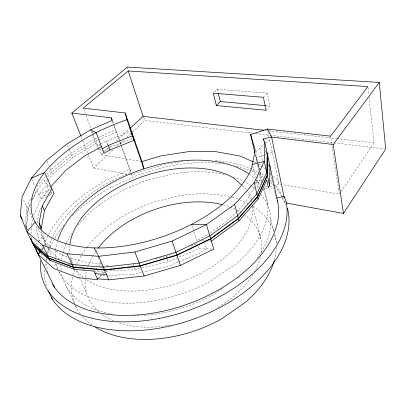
<?xml version="1.0" encoding="UTF-8"?>
<svg xmlns="http://www.w3.org/2000/svg" width="406" height="406" viewBox="0 0 406 406"><rect width="100%" height="100%" fill="white"/><g stroke="black" fill="none" stroke-linecap="round" stroke-linejoin="round"><path stroke-width="0.3" stroke-dasharray="2.03 1.52" d="M31.191 233.699L31.587 228.081M31.81 224.96L32.297 218.093L22.863 198.58M26.547 227.888L28.06 209.329L30.48 204.182M25.228 225.218L26.796 206.71L31.399 197.011M257.947 176.387L256.744 183.121L261.642 181.873M259.038 170.271L259.368 168.434L258.13 164.171M255.47 184.268L256.145 180.543L262.246 180.234M36.499 226.106L36.038 228.573L39.24 241.042M37.073 223.026L39.255 211.328L41.097 208.045M33.607 215.216L40.945 199.087L48.679 189.551L44.66 180.665M32.363 200.183L36.936 190.46M30.328 203.873L27.907 209.014L26.39 227.563L27.334 229.892M32.485 199.3L36.789 190.15L46.248 178.757M341.106 191.444L374.099 142.922L369.049 97.222M41.549 249.238L42.635 247.843L40.153 244.605M44.934 244.889L45.7 243.904L42.818 233.206M42.331 249.629L43.056 248.7M43.437 248.208L44.584 246.731M44.964 246.239L46.111 244.762A113.883 63.026 -19.2 0 0 46.69 245.777M35.85 244.782L38.103 241.935M38.479 241.463L42.234 236.718A114.878 62.372 -19.2 0 0 50.735 247.158M47.649 180.523L45.68 182.913L49.968 185.948M48.045 180.046L52.78 174.301L72.552 157.838L95.841 143.521L99.851 145.734M47.832 176.843L51.795 172.068L71.634 155.62L95.045 141.45L97.927 140.182M36.926 186.461L46.446 175.057M46.842 174.58L50.811 169.83L70.715 153.392L94.192 139.233L98.237 137.456M266.097 110.259L269.878 106.022L267.25 93.106L217.225 89.208L214.114 92.294M263.403 97.303L267.25 93.106M97.288 278.744L100.13 275.654L105.946 275.628M102.165 273.436L104.2 271.213M98.907 278.328L101.744 275.232M103.373 273.456L104.591 272.121A113.883 63.026 -19.2 0 1 94.745 271.264M95.024 273.624L97.897 270.523M100.764 267.427L101.997 266.097M93.913 271.112L95.146 269.782M95.557 269.34L97.207 267.569M98.856 265.798L100.916 263.585L99.663 260.682M82.936 141.156L93.603 168.074L113.924 149.185M117.161 146.18L123.165 140.598M126.86 137.162L131.94 132.442M132.402 132.011L144.871 120.42L252.395 133.178M98.556 148.226L101.043 154.711L103.85 152.159M104.317 151.732L108.996 147.469M109.463 147.043L111.335 145.343M116.009 141.085L129.575 128.732M255.689 151.814L264.032 144.612M265.905 142.998L269.65 139.76M222.407 288.656L213.673 294.583A108.808 66.051 -19.4 0 1 141.917 315.528M237.764 278.242L238.784 277.547A108.808 66.051 -19.4 0 0 239.794 276.689M102.429 151.215L107.894 148.18M98.77 145.099L99.871 144.495M100.419 144.191L105.93 141.156L131.108 131.189M48.537 234.627A127.981 76.511 -19.4 0 1 108.412 179.142L129.89 169.414L130.818 172.251L110.442 181.502A120.42 71.847 -19.4 0 0 52.501 237.16M130.057 174.692L131.909 175.027L136.416 172.981L163.669 164.841A127.119 76.983 -19.4 0 1 179.99 161.882M46.7 196.524L40.945 199.087L36.002 188.45M48.959 195.525L52.267 194.048M101.267 148.941L98.414 150.21L97.557 147.977M50.161 189.475L38.814 194.51L46.619 184.994L50.912 188.044M98.501 139.928L116.36 132.062M98.815 137.203L115.558 129.839M178.163 262.139L168.835 266.082L143.851 271.944M178.747 261.89L200.32 252.771L206.497 248.858L204.751 243.158M155.752 258.972L166.12 256.506L170.19 254.79M191.14 245.97L197.544 243.275M141.907 267.97L167.988 261.784L199.219 248.604L211.957 249.045M110.183 147.18L132.275 138.41M263.9 155.051L255.937 157.69L257.302 162.415M264.499 154.853L266.295 154.26M266.894 154.062L272.284 152.275M263.169 189.374L267.27 188.008M270.203 187.039L278.993 184.121L339.33 194.053L330.667 136.167M264.839 186.633L267.194 186.039M106.098 271.112L135.239 269.548L141.303 268.112M141.415 272.517L134.102 274.233L106.529 275.603M43.934 195.398L48.766 194.393M49.913 194.149L52.78 193.55M102.622 266.062L109.483 265.676M264.032 188.1L267.189 187.953M202.218 240.824L204.051 240.875M208.943 241.022L210.775 241.078M266.118 105.682L269.878 106.022M265.23 130.407L336.341 138.583M336.97 138.654L374.099 142.922M255.541 133.549L269.371 135.188M270 135.264L333.509 142.8M334.138 142.876L384.441 148.84M101.043 154.711L140.72 161.355M93.603 168.074L126.966 174.133M46.888 191.754L48.492 192.109M50.1 192.464L52.831 193.073M253.836 162.07L255.577 162.826M257.896 163.836L260.799 165.095M261.743 165.927L265.057 168.825M269.315 172.555L271.208 174.215M273.573 176.29L276.395 178.757L278.993 184.121L269.396 138.568M242.215 185.618L245.848 188.902A95.034 56.089 -19.3 0 1 247.249 190.911M107.996 144.876L105.93 141.156L107.184 144.516M25.461 225.685L27.375 229.563M37.854 227.644L46.665 245.904M46.939 246.472L51.623 256.181M55.201 263.601L57.682 268.742M59.058 271.599L60.159 273.883M65.873 285.728L75.064 304.779M75.338 305.337L76.688 308.139M282.409 196.824L278.496 188.643A127.119 76.983 -19.4 0 0 274.456 183.979M282.672 197.377L285.306 202.878L284.946 201.137M281.652 196.727L279.054 191.282A126.753 77.181 -19.4 0 0 275.019 186.598M282.175 197.829L285.601 205.01M31.8 179.416L34.952 186.192M70.69 258.642L73.06 263.758M73.319 264.326L74.369 266.6M76.211 270.579L79.099 276.831M79.363 277.399L86.458 292.746M47.121 161.461L49.826 167.597M50.07 168.155L52.78 174.301M100.13 275.654L100.526 276.562M98.161 257.196L99.414 260.099M67.279 145.094L69.34 150.073M69.568 150.626L72.552 157.838M30.968 236.815L32.13 239.662M25.461 225.797L26.167 227.538M26.4 228.116L27.111 229.857M81.083 136.472L82.702 140.567M133.183 264.342L134.097 266.656M134.325 267.234L135.239 269.548M91.035 131.016L92.614 135.127M92.842 135.711L97.344 147.419M83.631 109.305L85.214 113.436M86.118 115.791L91.091 128.768M92.223 131.717L92.903 133.483M93.126 134.071L98.328 147.637M112.609 121.374L114.101 125.525M114.314 126.119L121.358 145.693M121.572 146.282L131.909 175.027M112.381 121.008L119.308 140.263M119.734 141.44L120.8 144.404M121.013 144.993L130.818 172.251M166.12 256.506L166.744 258.267M166.952 258.85L167.988 261.784M127.372 67.086L128.357 70.081M143.886 117.42L144.871 120.42M191.947 225.477L196.722 240.662A114.878 62.372 -19.2 0 0 208.506 233.952M198.473 246.234L199.219 248.604M262.956 160.68L259.815 148.251M255.303 154.432L257.952 163.562M257.475 163.004L259.353 169.495M260.205 172.443L260.545 173.626L257.972 188.374L256.145 180.543M41.321 231.4L43.376 239.083M217.225 89.208L218.103 92.735M252.811 205.842L260.789 238.632M252.806 166.237L255.45 177.559M255.739 152.468L257.83 161.679M258.389 164.136L259.627 169.586M260.287 172.469L262.21 180.934M263.87 188.242L267.884 205.898M270.782 218.656L273.801 231.927M274.486 234.942L276.268 242.788M255.293 154.869L258.855 170.484M259.551 173.535L261.362 181.452M265.61 150.347L265.94 151.88M268.635 164.298L269.036 166.15M270.64 173.54L275.989 198.184M267.889 131.412L269.274 137.974M368.009 87.828L368.77 94.715M251.649 201.006A95.034 56.089 -19.3 0 1 251.923 202.203M252.537 206.365A95.034 56.089 -19.3 0 1 190.5 278.196A95.034 56.089 -19.3 0 1 85.534 278.973M83.474 277.425A95.034 56.089 -19.3 0 1 76.541 270.416M71.852 262.144A95.034 56.089 -19.3 0 1 69.928 255.039M69.842 254.425A95.034 56.089 -19.3 0 1 69.725 245.64M247.579 191.429A95.034 56.089 -19.3 0 1 251.492 200.407M244.006 214.282A91.391 58.043 -19.5 0 1 261.104 253.41M260.251 257.592A91.391 58.043 -19.5 0 1 254.45 271.918M252.958 274.451A91.391 58.043 -19.5 0 1 216.565 308.195M170.54 325.12A91.391 58.043 -19.5 0 1 117.654 322.344M113.523 320.74A91.391 58.043 -19.5 0 1 101.632 314M99.176 312.041A91.391 58.043 -19.5 0 1 85.138 279.308M85.316 277.44A91.391 58.043 -19.5 0 1 86.574 270.787M87.483 267.737A91.391 58.043 -19.5 0 1 88.346 265.311M88.579 264.707A91.391 58.043 -19.5 0 1 92.314 256.922M92.619 256.389A91.391 58.043 -19.5 0 1 95.253 252.172M95.603 251.649A91.391 58.043 -19.5 0 1 97.826 248.558M223.051 204.863A91.391 58.043 -19.5 0 1 229.461 206.847M230.07 207.065A91.391 58.043 -19.5 0 1 234.851 209.039M237.14 210.151A91.391 58.043 -19.5 0 1 239.885 211.643M240.413 211.952A91.391 58.043 -19.5 0 1 241.976 212.917M274.801 234.171A106.032 67.482 -19.5 0 1 276.339 243.97M276.359 247.604A106.032 67.482 -19.5 0 1 274.542 259.632M91.797 324.871A106.032 67.482 -19.5 0 1 82.134 316.071M80.21 313.665A106.032 67.482 -19.5 0 1 74.816 304.211M74.582 303.632A106.032 67.482 -19.5 0 1 72.877 275.446M73.024 274.821A106.032 67.482 -19.5 0 1 74.384 270.122M75.628 266.712A106.032 67.482 -19.5 0 1 76.572 264.438M76.825 263.875A106.032 67.482 -19.5 0 1 81.565 254.973M81.88 254.46A106.032 67.482 -19.5 0 1 86.828 247.361M87.214 246.858A106.032 67.482 -19.5 0 1 155.259 201.721L178.777 195.91A106.032 67.482 -19.5 0 1 231.354 197.28M231.973 197.443A106.032 67.482 -19.5 0 1 239.18 199.701M239.758 199.914A106.032 67.482 -19.5 0 1 249.517 204.325M252.852 206.268A106.032 67.482 -19.5 0 1 274.08 231.811M263.453 189.901A110.275 65.234 -19.3 0 1 235.14 264.514L209.592 281.607A110.275 65.234 -19.3 0 1 59.043 271.655M58.068 269.361A110.275 65.234 -19.3 0 1 56.429 264.027M55.698 259.774A110.275 65.234 -19.3 0 1 55.617 250.685M55.683 250.071A110.275 65.234 -19.3 0 1 57.403 241.453M249.528 174.352A110.275 65.234 -19.3 0 1 254.811 178.681M255.267 179.117A110.275 65.234 -19.3 0 1 260.216 184.75M180.619 161.796A127.119 76.983 -19.4 0 1 183.761 161.4M187.501 160.999A127.119 76.983 -19.4 0 1 188.739 160.888M215.373 160.603A127.119 76.983 -19.4 0 1 258.231 172.002M258.774 172.291A127.119 76.983 -19.4 0 1 264.61 175.818M270.284 180.091A127.119 76.983 -19.4 0 1 272.659 182.213M46.34 286.149A126.753 77.181 -19.4 0 1 44.614 268.914M44.929 265.742A126.753 77.181 -19.4 0 1 45.416 262.58M45.934 260.063A126.753 77.181 -19.4 0 1 46.35 258.338M47.715 253.694A126.753 77.181 -19.4 0 1 54.206 239.317M54.805 238.286A126.753 77.181 -19.4 0 1 64.097 225.031M72.522 215.723A126.753 77.181 -19.4 0 1 111.472 187.085L137.248 175.336L164.44 167.226A126.753 77.181 -19.4 0 1 223.539 163.836M236.459 166.216A126.753 77.181 -19.4 0 1 250.796 170.804M251.395 171.048A126.753 77.181 -19.4 0 1 258.272 174.27M258.82 174.56A126.753 77.181 -19.4 0 1 263.55 177.331M270.36 182.284A126.753 77.181 -19.4 0 1 273.223 184.821M260.759 194.256A108.808 66.051 -19.4 0 1 257.313 257.993M139.339 315.66A108.808 66.051 -19.4 0 1 134.878 315.777M112.883 314.132A108.808 66.051 -19.4 0 1 61.479 272.695M61.169 270.223A108.808 66.051 -19.4 0 1 60.976 265.357M61.397 259.804A108.808 66.051 -19.4 0 1 65.848 244.407M66.097 243.849A108.808 66.051 -19.4 0 1 71.877 233.359M77.993 225.071A108.808 66.051 -19.4 0 1 147.814 180.157L171.839 174.128A108.808 66.051 -19.4 0 1 225.401 174.687M233.348 176.94A108.808 66.051 -19.4 0 1 250.431 185.182M250.949 185.532A108.808 66.051 -19.4 0 1 254.841 188.47M41.153 255.648A127.981 76.511 -19.4 0 1 41.503 253.765M42.508 249.599A127.981 76.511 -19.4 0 1 42.838 248.447M44.173 244.397A127.981 76.511 -19.4 0 1 48.238 235.191M47.847 272.659A120.42 71.847 -19.4 0 1 46.578 261.708M46.588 261.083A120.42 71.847 -19.4 0 1 46.7 258.571M47.406 252.902A120.42 71.847 -19.4 0 1 48.801 246.965M48.969 246.386A120.42 71.847 -19.4 0 1 52.237 237.733M254.151 187.389A114.878 62.372 -19.2 0 1 237.317 211.171M236.881 211.622A114.878 62.372 -19.2 0 1 209.049 233.617M100.916 263.585A114.878 62.372 -19.2 0 1 69.756 257.932M67.269 256.988A114.878 62.372 -19.2 0 1 54.384 250.05M84.316 269.427A113.883 63.026 -19.2 0 1 82.58 269.011M69.933 264.798A113.883 63.026 -19.2 0 1 67.015 263.464M59.687 259.236A113.883 63.026 -19.2 0 1 48.314 248.289"/><path stroke-width="0.61" d="M211.389 241.093L238.951 220.91L258.089 199.036L266.701 180.01L268.457 187.897L269.543 185.44L269.919 165.927L269.437 164.932M80.85 135.888L71.806 113.066L127.372 67.086L379.275 82.428L333.235 144.495L271.609 137.086L263.149 139.004L264.824 142.359L264.235 161.4L269.543 185.44M54.556 287.387L26.994 231.867L20.3 215.261L22.076 196.951L31.277 178.285L46.634 160.35L66.823 143.983L90.584 129.844L112.168 120.42L111.33 117.816L71.806 113.066M41.859 229.644L41.382 227.862L44.421 210.602L53.927 193.312L44.574 172.459C65.843 146.83 95.872 130.468 126.936 119.694L125.21 112.98L83.179 108.128L128.22 70.954L367.872 86.579L330.667 136.167L267.387 129.027L250.654 134.564L254.775 152.605M40.534 228.446L39.113 223.127L42.249 205.949L51.866 188.719M35.667 223.107L35.119 221.975L26.994 231.867L42.691 245.244L67.066 253.826L98.673 256.318L134.868 252.009L172.083 241.073L206.461 224.589L234.622 204.391L254.222 182.634L264.235 161.4L252.385 164.45M285.925 202.995L343.461 213.439L385.7 148.992L379.275 82.428M40.103 251.101L37.931 253.892L36.073 249.34M40.524 251.959L38.357 254.755L54.074 268.65L78.17 277.765L97.694 279.658L93.913 271.112L74.257 269.33L50.06 260.398L34.348 246.681M50.923 186.623L65.904 170.18L85.153 155.554L101.48 146.688M216.378 105.55L266.097 110.259L263.403 97.303L213.226 93.172L216.378 105.55L220.311 101.546L265.488 105.626M130.042 128.306L143.14 116.38L263.966 130.265M102.266 148.758L108.29 145.409L132.498 135.792L131.108 131.189L134.066 140.344L109.98 149.936L103.987 153.285L96.181 132.742L90.584 129.844M97.288 278.744L108.788 279.851L144.155 275.989L180.391 265.392L213.779 249.111L206.461 224.589L191.581 224.305M31.277 178.285L44.574 172.459A116.705 61.113 -19.1 0 0 102.226 247.939A116.705 61.113 -19.1 0 0 251.674 168.12L255.181 150.012L250.654 134.564M125.21 112.98L141.958 161.563L160.786 155.929L188.536 151.636L215.347 151.58L239.916 156.021L253.258 161.821M276.603 198.057L283.977 196.484L285.834 200.331A127.981 76.511 -19.4 0 1 169.409 316.172A127.981 76.511 -19.4 0 1 40.524 260.688M95.024 273.624L106.57 274.689M33.241 244.448L48.953 258.114L73.176 266.996L104.459 269.772L140.177 265.722L176.833 254.978L210.648 238.606L238.297 218.418L257.505 196.565L267.27 175.133L267.732 155.813L267.255 154.838M241.306 184.796L234.465 178.604A95.034 56.089 -19.3 0 0 136.558 178.823A95.034 56.089 -19.3 0 0 69.964 243.747M94.156 247.893L98.673 256.318L108.788 279.851M267.387 129.027L271.609 137.086L284.215 197.646M48.492 291.396L52.775 299.856M20.3 215.261L22.218 219.133M266.615 152.108L267.178 153.245L266.691 172.509L256.881 193.911L237.596 215.743L209.851 235.937L175.925 252.324L139.167 263.108L103.352 267.209L72.009 264.484L47.756 255.658L32.049 242.047L30.399 237.982M267.326 155.188L267.808 156.168L267.346 175.488L257.592 196.93L238.393 218.783L210.755 238.972L176.955 255.338L140.314 266.077L104.606 270.122L73.334 267.336L49.116 258.449L33.404 244.772L31.277 239.535M42.691 245.244L50.06 260.398M39.113 223.127L41.382 227.862M287.189 208.339L287.722 209.45A126.753 77.181 -19.4 0 1 195.54 318.385A126.753 77.181 -19.4 0 1 51.06 297.141M42.249 205.949L44.421 210.602M277.191 200.782L277.668 201.818A120.42 71.847 -19.4 0 1 188.775 303.688A120.42 71.847 -19.4 0 1 52.496 284.17M67.066 253.826L74.257 269.33M134.868 252.009L144.155 275.989M108.29 145.409L109.98 149.936M111.33 117.816L112.183 120.186M126.936 119.694L143.902 168.825L141.958 161.563M172.083 241.073L180.391 265.392M128.22 70.954L143.14 116.38M234.622 204.391L238.951 220.91M131.874 133.412L132.498 135.792M218.25 93.319L220.311 101.546M254.222 182.634L258.089 199.036M263.149 139.004L263.408 140.207M264.824 142.359L277.668 201.818M333.235 144.495L343.461 213.439M98.211 248.051A91.391 58.043 -19.5 0 1 221.859 204.563M274.37 260.276A106.032 67.482 -19.5 0 1 245.65 302.125L221.361 319.03A106.032 67.482 -19.5 0 1 95.354 327.226M57.967 239.621A110.275 65.234 -19.3 0 1 140.836 169.855A110.275 65.234 -19.3 0 1 248.523 173.646"/></g></svg>
